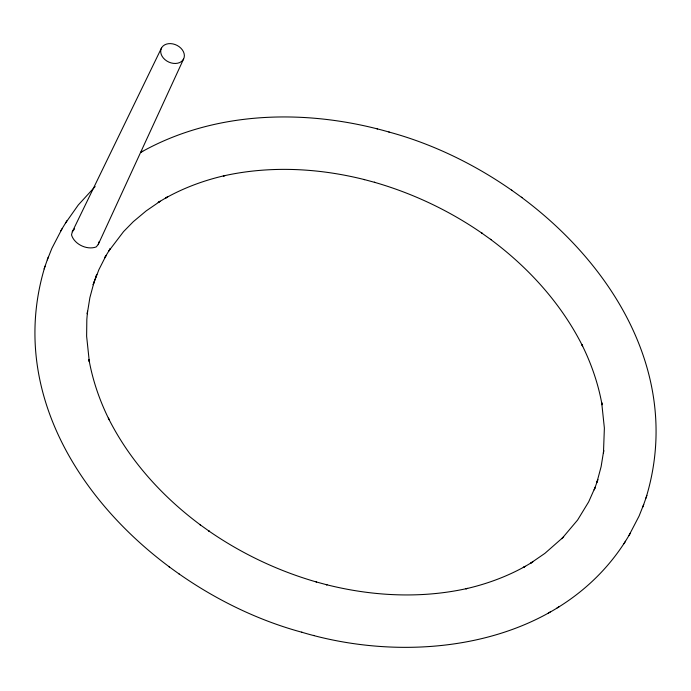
<?xml version="1.0" encoding="UTF-8"?>
<svg xmlns="http://www.w3.org/2000/svg" width="691" height="691" viewBox="0 0 691 691"><rect width="100%" height="100%" fill="white"/><g stroke="black" fill="none" stroke-linecap="round" stroke-linejoin="round"><path stroke-width="1.04" d="M161.452 48.085L72.305 231.779L71.519 234.88C74.239 244.286 87.049 250.358 96.187 246.937L98.217 244.536L183.599 58.985A12.343 9.32 25.3 0 0 170.642 43.619A12.343 9.32 25.3 0 0 163.344 58.009A12.343 9.32 25.3 0 0 183.599 58.985M98.217 244.536L98.986 241.833M45.053 266.19C-6.72 435.019 149.411 590.969 301.647 632.179L302.174 632.325M94.08 282.023L89.882 297.657L87.273 313.809L87.541 311.2L86.833 319.458L86.625 336.223L89.329 361.825L88.966 359.527C92.672 380.473 99.72 400.745 109.169 419.783L108.34 418.107C129.666 460.655 162.48 496.786 200.554 525.03L200.019 524.659L209.252 531.267L208.794 530.947C241.643 553.681 278.205 571.008 316.599 582.038L316.072 581.891L327.033 584.845L326.402 584.672C372.406 596.264 421.165 598.795 467.634 588.378L465.82 588.801C486.55 584.076 506.728 576.691 525.307 566.309L523.303 567.492L532.821 561.869L530.774 563.07L544.862 553.387L563.683 536.847L561.835 538.704L577.616 520.012L588.68 501.847L595.193 487.164L594.234 489.893L597.87 479.571L596.92 482.292L601.118 466.658L603.727 450.506L603.459 453.115L604.375 428.083L601.671 402.49L602.034 404.788C598.328 383.842 591.28 363.561 581.831 344.533L582.66 346.208C561.334 303.66 528.52 267.529 490.446 239.285L490.981 239.656L481.748 233.048L482.206 233.368C449.357 210.634 412.795 193.307 374.401 182.277L374.928 182.424L363.967 179.47L364.598 179.643C318.594 168.051 269.835 165.52 223.366 175.937L225.18 175.514C204.45 180.239 184.272 187.624 165.693 198.006L167.697 196.823L158.179 202.446L160.226 201.245L146.138 210.928L133.277 221.699L123.559 231.606L108.824 250.988L110.327 248.518L104.635 257.873L106.138 255.394L98.873 269.723L93.13 284.744L96.766 274.422L95.807 277.151M645.947 498.125C697.72 329.296 541.589 173.346 389.353 132.136L388.826 131.99M47.29 259.885L51.894 248.311L62.052 228.773M628.948 535.542L639.106 516.004L643.71 504.43M44.103 268.92L48.249 257.156M642.751 507.159L646.897 495.395M65.533 223.063L78.282 204.985L95.142 186.544M301.647 632.179C413.399 665.779 558.268 646.966 625.467 541.252M60.54 231.252L67.036 220.593M623.964 543.722L630.46 533.063M72.305 231.779L74.568 228.868M140.955 152.27C215.963 110.05 308.1 108.772 389.353 132.136M140.705 152.409L142.709 151.234M557.067 607.899L559.114 606.689M548.291 613.081L550.295 611.906M376.915 128.776L377.536 128.949M313.464 635.366L314.085 635.539M511.53 190.042L511.988 190.362M179.012 573.953L179.47 574.273M521.48 197.168L522.016 197.548M168.984 566.767L169.52 567.147"/></g></svg>
